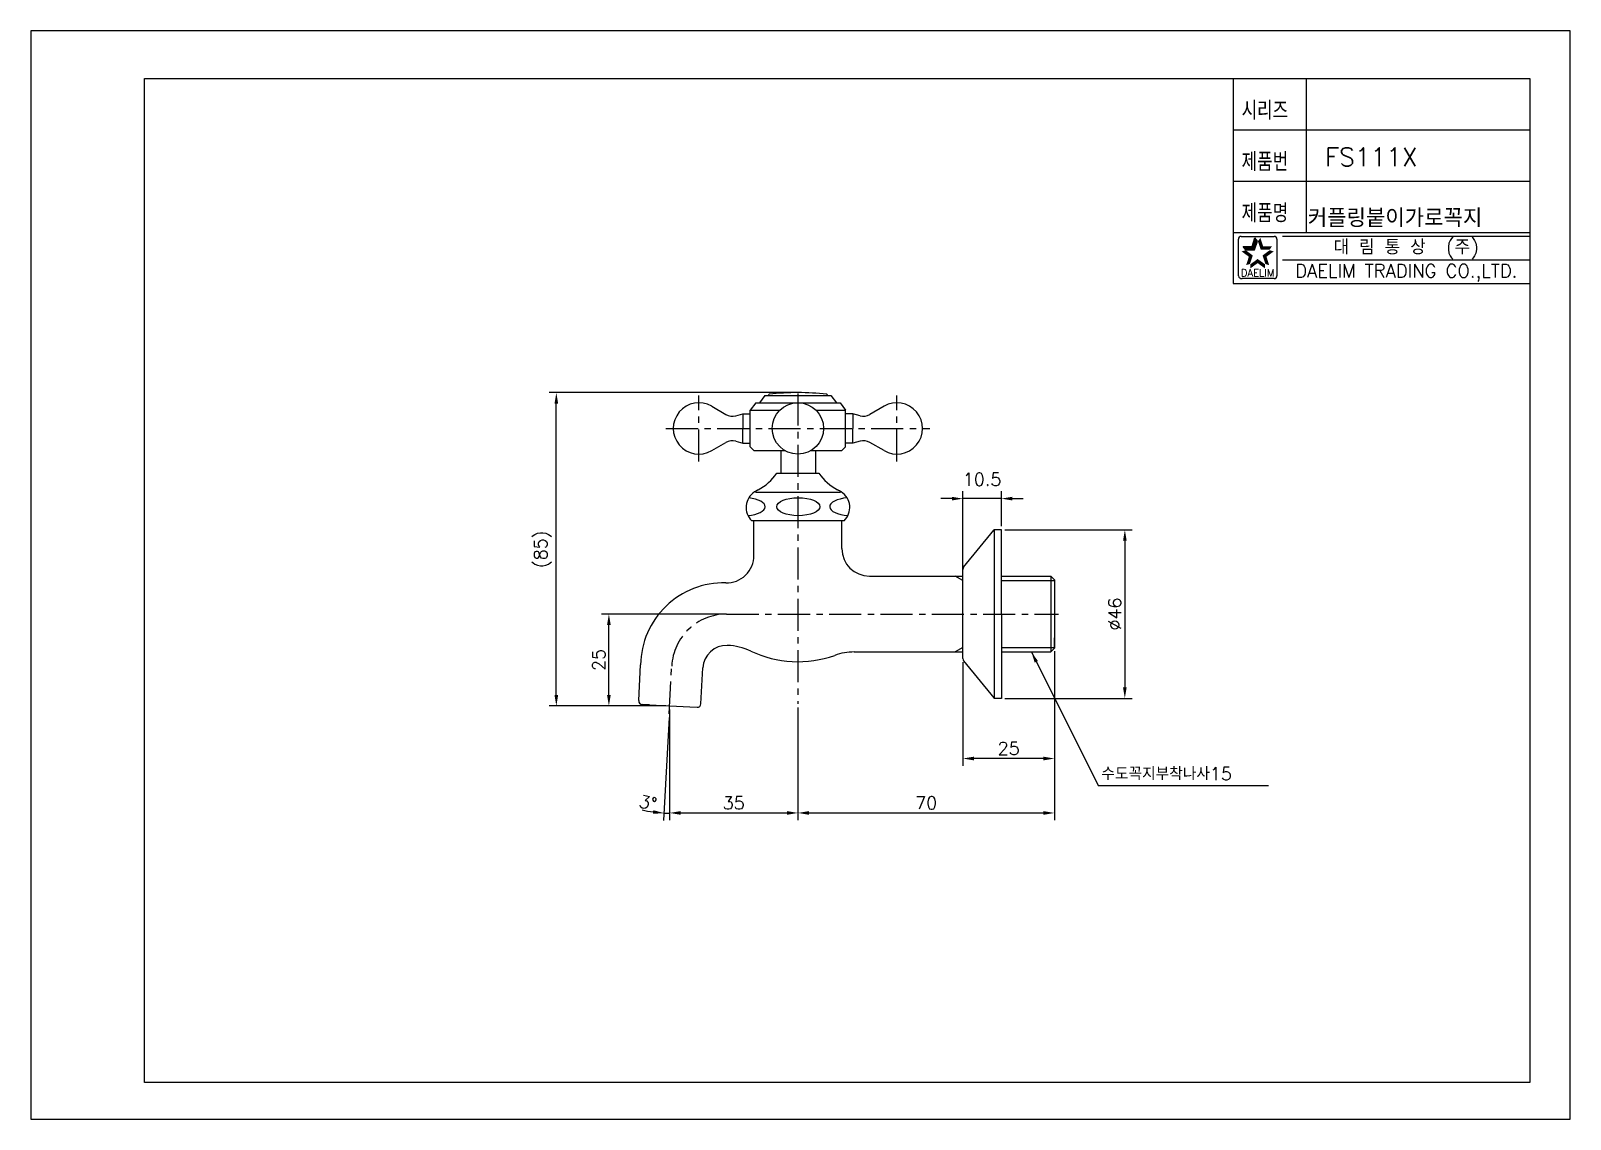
# Model space of a CAD drawing. Extents: x 6624 to 7044, y -9 to 288.
import ezdxf
from ezdxf.enums import TextEntityAlignment as Align

# ---------------------------------------------------------------- set-up
doc = ezdxf.new("R2010")
doc.units = 0
doc.header["$LTSCALE"] = 7
doc.header["$MEASUREMENT"] = 0
doc.linetypes.add('CENTER', pattern=[2, 1.25, -0.25, 0.25, -0.25])
doc.layers.get('0').update_dxf_attribs({"color": 2, "linetype": 'CONTINUOUS'})
for name, color, linetype in [('CL', 1, 'CENTER'), ('D', 2, 'CONTINUOUS'), ('DIM', 2, 'CONTINUOUS'), ('DWG', 7, 'CONTINUOUS'), ('TXT', 4, 'CONTINUOUS')]:
    doc.layers.add(name, color=color, linetype=linetype)
doc.styles.add('GHS', font='ROMANS', dxfattribs={"bigfont": 'GHS'})
doc.styles.add('ROMANS', font='romans')
doc.dimstyles.get("Standard").update_dxf_attribs({"dimtxt": 0.18, "dimasz": 0.18, "dimexe": 0.18, "dimexo": 0.0625, "dimgap": 0.09, "dimtad": 0, "dimtih": 1, "dimtoh": 1, "dimdec": 4, "dimzin": 0, "dimdsep": 46, "dimtxsty": 'Standard', "dimcen": 0.09, "dimadec": 0, "dimazin": 0, "dimtfac": 1, "dimtdec": 4, "dimtofl": 0, "dimtmove": 0, "dimatfit": 3, "dimfxl": 0, "dimtolj": 1, "dimtzin": 0, "dimarcsym": 0})

# ---------------------------------------------------------------- blocks, each defined once
blk = doc.blocks.new('BORDER')
for p, q in [((1, 1), (0, 1)), ((0, 1), (0, 0)), ((1, 0), (1, 1)), ((0, 0), (1, 0))]:
    blk.add_line(p, q)

msp = doc.modelspace()

# ---------------------------------------------------------------- linework, layer by layer
at = {"color": 7}
for p, q in [((6951.57, 275.22), (6951.57, 219.22)), ((6971.57, 275.22), (6971.57, 233.22)), ((6951.57, 261.22), (7032.57, 261.22)), ((6951.57, 247.22), (7032.57, 247.22)), ((6951.57, 233.22), (7032.57, 233.22)), ((6951.57, 219.22), (7032.57, 219.22))]:
    msp.add_line(p, q, dxfattribs=at)
at = {"color": 2, "linetype": 'Continuous'}
for p, q in [((6953.04, 221.35), (6953.04, 231.35)), ((6953.79, 232.1), (6962.79, 232.1)), ((6963.54, 231.35), (6963.54, 221.35)), ((6965.07, 232.22), (7032.57, 232.22)), ((6965.07, 225.72), (7032.57, 225.72)), ((6962.79, 220.6), (6954.04, 220.6))]:
    msp.add_line(p, q, dxfattribs=at)
at = {"color": 2}
for p, q in [((6956.81, 229.4), (6957.55, 231.71)), ((6958.22, 230.79), (6957.55, 231.71)), ((6955.05, 228.49), (6954.38, 229.4)), ((6954.38, 229.4), (6956.81, 229.4)), ((6955.05, 228.49), (6957.47, 228.49)), ((6957.47, 228.49), (6958.22, 230.79))]:
    msp.add_line(p, q, dxfattribs=at)
for p, q in [((6831.86, 189.49), (6764.95, 189.49)), ((6766.95, 107.01), (6766.95, 186.49)), ((6874.86, 160.56), (6871.86, 160.56)), ((6877.86, 140.41), (6877.86, 162.56)), ((6888.36, 160.56), (6877.86, 160.56)), ((6888.36, 153.06), (6888.36, 162.56)), ((6891.36, 160.56), (6894.36, 160.56)), ((6889.36, 152.06), (6924.06, 152.06)), ((6922.06, 149.06), (6922.06, 109.06)), ((6812.41, 129.06), (6779.29, 129.06)), ((6781.29, 107.01), (6781.29, 126.06)), ((6902.86, 118.91), (6902.86, 72.79)), ((6902.86, 118.91), (6902.86, 87.64)), ((6877.86, 115.91), (6877.86, 87.64)), ((6889.36, 106.06), (6924.06, 106.06)), ((6796.86, 104.01), (6764.95, 104.01)), ((6796.86, 104.01), (6779.29, 104.01)), ((6797.7, 100.88), (6796.22, 72.74)), ((6797.86, 103.01), (6797.86, 72.79)), ((6832.86, 103.57), (6832.86, 72.79)), ((6832.86, 103.57), (6832.86, 72.79)), ((6899.86, 89.64), (6880.86, 89.64)), ((6800.86, 74.79), (6829.86, 74.79)), ((6835.86, 74.79), (6899.86, 74.79))]:
    msp.add_line(p, q)
at = {"color": 2, "linetype": 'Continuous'}
for centre, radius, start, end in [((6953.79, 231.35), 0.75, 90, 180), ((6962.79, 231.35), 0.75, 0, 90), ((6953.92, 221.48), 0.884, 188.1301, 278.1301), ((6962.79, 221.35), 0.75, 270, 0)]:
    msp.add_arc(centre, radius, start, end, dxfattribs=at)
for start, end in [(255.264, 261.132), (267, 270)]:
    msp.add_arc((6797.86, 104.01), 29.31, start, end)
at = {"color": 2}
for points in [[(6956.81, 229.4), (6957.47, 228.49), (6957.55, 231.71), (6958.22, 230.79)], [(6959.03, 231.71), (6958.37, 230.79), (6959.78, 229.4), (6959.12, 228.49)], [(6955.89, 226.57), (6956.96, 226.92), (6953.92, 228), (6955, 228.35)], [(6954.38, 229.4), (6955.05, 228.49), (6956.81, 229.4), (6957.47, 228.49)], [(6955.14, 224.26), (6956.21, 224.61), (6955.89, 226.57), (6956.96, 226.92)], [(6959.78, 229.4), (6959.12, 228.49), (6962.21, 229.4), (6961.54, 228.49)], [(6962.66, 228), (6961.59, 228.35), (6960.7, 226.57), (6959.63, 226.92)], [(6960.7, 226.57), (6959.63, 226.92), (6961.45, 224.26), (6960.38, 224.61)], [(6958.29, 224.82), (6958.29, 225.95), (6956.33, 223.4), (6956.33, 224.53)], [(6960.26, 223.4), (6960.26, 224.53), (6958.29, 224.82), (6958.29, 225.95)]]:
    msp.add_solid(points, dxfattribs=at)
for points in [[(6766.45, 186.49), (6767.45, 186.49), (6766.95, 189.49)], [(6874.86, 161.06), (6874.86, 160.06), (6877.86, 160.56)], [(6891.36, 161.06), (6891.36, 160.06), (6888.36, 160.56)], [(6921.56, 149.06), (6922.56, 149.06), (6922.06, 152.06)], [(6780.79, 126.06), (6781.79, 126.06), (6781.29, 129.06)], [(6766.45, 107.01), (6767.45, 107.01), (6766.95, 104.01)], [(6780.79, 107.01), (6781.79, 107.01), (6781.29, 104.01)], [(6921.56, 109.06), (6922.56, 109.06), (6922.06, 106.06)], [(6880.86, 90.14), (6880.86, 89.14), (6877.86, 89.64)], [(6899.86, 90.14), (6899.86, 89.14), (6902.86, 89.64)], [(6793.39, 75.55), (6793.29, 74.55), (6796.33, 74.74)], [(6800.86, 75.29), (6800.86, 74.29), (6797.86, 74.79)], [(6829.86, 75.29), (6829.86, 74.29), (6832.86, 74.79)], [(6835.86, 75.29), (6835.86, 74.29), (6832.86, 74.79)], [(6899.86, 75.29), (6899.86, 74.29), (6902.86, 74.79)]]:
    msp.add_solid(points)
at = {"layer": 'CL'}
for p, q in [((6832.86, 189.25), (6832.86, 104.57)), ((6805.86, 170.71), (6805.86, 188.71)), ((6859.86, 170.71), (6859.86, 188.71)), ((6796.86, 179.71), (6868.86, 179.71)), ((6813.41, 129.06), (6903.96, 129.06)), ((6797.75, 101.88), (6798.43, 114.84))]:
    msp.add_line(p, q, dxfattribs=at)
msp.add_arc((6813.41, 114.06), 15, 90, 177, dxfattribs=at)
at = {"layer": 'D', "color": 7}
for p, q in [((6809.36, 185.77), (6813.24, 183.53)), ((6821.36, 186.71), (6819.86, 184.71)), ((6821.36, 186.71), (6844.36, 186.71)), ((6823.86, 188.71), (6822.36, 186.71)), ((6823.86, 188.71), (6841.86, 188.71)), ((6840.86, 188.88), (6840.86, 188.71)), ((6841.86, 188.71), (6843.36, 186.71)), ((6844.36, 186.71), (6845.86, 184.71)), ((6856.36, 185.77), (6852.48, 183.53)), ((6815.89, 183.18), (6817.86, 183.71)), ((6817.86, 183.71), (6819.86, 183.71)), ((6817.86, 183.71), (6817.86, 179.71)), ((6819.86, 184.71), (6827.96, 184.71)), ((6819.86, 174.71), (6819.86, 184.71)), ((6837.76, 184.71), (6845.86, 184.71)), ((6845.86, 174.71), (6845.86, 184.71)), ((6847.86, 183.71), (6845.86, 183.71)), ((6847.86, 183.71), (6847.86, 179.71)), ((6849.82, 183.18), (6847.86, 183.71)), ((6817.86, 175.71), (6817.86, 179.71)), ((6847.86, 175.71), (6847.86, 179.71)), ((6809.36, 173.65), (6813.24, 175.89)), ((6815.89, 176.24), (6817.86, 175.71)), ((6817.86, 175.71), (6819.86, 175.71)), ((6820.86, 173.71), (6819.86, 174.71)), ((6820.86, 173.71), (6829.25, 173.71)), ((6836.46, 173.71), (6844.86, 173.71)), ((6844.86, 173.71), (6845.86, 174.71)), ((6847.86, 175.71), (6845.86, 175.71)), ((6849.82, 176.24), (6847.86, 175.71)), ((6856.36, 173.65), (6852.48, 175.89))]:
    msp.add_line(p, q, dxfattribs=at)
at = {"layer": 'D'}
for p, q in [((6877.86, 138.21), (6875.78, 139.41)), ((6888.36, 138.21), (6902.86, 138.21)), ((6877.86, 119.91), (6875.78, 118.71)), ((6888.36, 119.91), (6902.86, 119.91))]:
    msp.add_line(p, q, dxfattribs=at)
at = {"layer": 'D', "color": 7}
msp.add_circle((6832.86, 179.71), 7, dxfattribs=at)
for centre, radius, start, end in [((6825.01, 188.88), 0.15, 96.6933, 180), ((6832.86, 121.99), 67.5, 83.3067, 96.6933), ((6840.71, 188.88), 0.15, 0, 83.3067), ((6805.86, 179.71), 7, 60, 300), ((6859.86, 179.71), 7, 240, 120), ((6814.99, 186.56), 3.5, 240, 285), ((6850.73, 186.56), 3.5, 255, 300), ((6814.99, 172.86), 3.5, 75, 120), ((6850.73, 172.86), 3.5, 60, 105), ((6823.71, 158.14), 5, 122.2333, 226.3699), ((6828.83, 150.02), 14.6, 117.832, 122.2333), ((6836.89, 150.02), 14.6, 57.7667, 62.168), ((6842.01, 158.14), 5, 313.6301, 57.7667)]:
    msp.add_arc(centre, radius, start, end, dxfattribs=at)
at = {"layer": 'DWG'}
for p, q in [((6828.17, 173.71), (6828.17, 167.53)), ((6837.67, 173.71), (6837.67, 167.53)), ((6827.11, 167.53), (6838.61, 167.53)), ((6821.28, 162.32), (6844.44, 162.32)), ((6845.46, 154.53), (6820.26, 154.53)), ((6820.86, 145.04), (6820.86, 154.53)), ((6844.86, 146.91), (6844.86, 154.53)), ((6878.08, 141.83), (6886.27, 151.95)), ((6886.37, 152.03), (6886.37, 106.09)), ((6888.36, 152.06), (6886.5, 152.06)), ((6888.36, 129.06), (6888.36, 152.06)), ((6852.36, 139.41), (6877.86, 139.41)), ((6877.86, 116.91), (6877.86, 141.21)), ((6888.36, 139.41), (6901.86, 139.41)), ((6901.86, 139.41), (6901.86, 118.71)), ((6901.86, 139.41), (6902.86, 138.41)), ((6902.86, 138.41), (6902.86, 135.56)), ((6902.86, 135.56), (6902.86, 119.71)), ((6888.36, 129.06), (6888.36, 106.06)), ((6902.86, 119.71), (6902.86, 122.56)), ((6848.25, 118.71), (6877.86, 118.71)), ((6888.36, 118.71), (6901.86, 118.71)), ((6901.86, 118.71), (6902.86, 119.71)), ((6789.42, 105.45), (6789.94, 115.24)), ((6806.4, 104.56), (6806.91, 114.35)), ((6878.08, 116.28), (6886.27, 106.17)), ((6888.36, 106.06), (6886.5, 106.06)), ((6792.37, 104.29), (6790.37, 104.4)), ((6792.37, 104.29), (6803.35, 103.72)), ((6803.35, 103.72), (6805.35, 103.61))]:
    msp.add_line(p, q, dxfattribs=at)
at = {"layer": 'DWG', "color": 7}
for centre, start, end in [((6815.48, 175.32), 297.832, 326.1902), ((6850.24, 175.32), 213.8098, 242.168)]:
    msp.add_arc(centre, 14, start, end, dxfattribs=at)
at = {"layer": 'DWG'}
for centre, radius, start, end in [((6886.5, 151.76), 0.3, 90, 141.009), ((6813.36, 145.04), 7.5, 268.5455, 0), ((6852.36, 146.91), 7.5, 180, 270), ((6878.86, 141.21), 1, 141.009, 180), ((6812.59, 114.89), 22.66, 88.5455, 179.1339), ((6813.4, 114.01), 6.5, 88.2691, 177), ((6813.12, 104.51), 16, 64.5845, 88.2691), ((6832.86, 146.06), 30, 244.5845, 289.5429), ((6848.25, 102.71), 16, 90, 109.5429), ((6878.86, 116.91), 1, 180, 218.991), ((6790.42, 105.4), 1, 177, 267), ((6886.5, 106.36), 0.3, 218.991, 270), ((6805.4, 104.61), 1, 267, 357)]:
    msp.add_arc(centre, radius, start, end, dxfattribs=at)
at = {"layer": 'DWG', "color": 7}
for centre, start_param, end_param in [((6818.04, 158.36), 1.77077, 4.474542), ((6847.43, 158.36), -1.372649, 1.410943)]:
    msp.add_ellipse(centre, major_axis=(-5.89, 0), ratio=0.416553, start_param=start_param, end_param=end_param, dxfattribs=at)
msp.add_ellipse((6832.96, 158.36), major_axis=(-5.89, 0), ratio=0.416553, dxfattribs=at)
at = {"layer": 'TXT'}
for p, q in [((6654.57, 1.22), (6654.57, 275.22)), ((6654.57, 275.22), (7032.57, 275.22)), ((7032.57, 275.22), (7032.57, 1.22)), ((7032.57, 1.22), (6654.57, 1.22))]:
    msp.add_line(p, q, dxfattribs=at)

# ---------------------------------------------------------------- block references
at = {"xscale": 420, "yscale": 297, "zscale": 420}
msp.add_blockref('BORDER', (6623.57, -8.78), dxfattribs=at)

# ---------------------------------------------------------------- texts
at = {"color": 7, "style": 'GHS'}
msp.add_text('FS111X', height=5, dxfattribs=at).set_placement((6989.31, 253.8), align=Align.MIDDLE)
at = {"style": 'GHS'}
msp.add_text('커플링붙이가로꼭지', height=5, dxfattribs=at).set_placement((6971.97, 234.63))
at = {"color": 7, "linetype": 'Continuous'}
for s, height, style, p in [('대 림 통 상  (주)', 4, 'GHS', (6998.83, 228.91)), ('DAELIM TRADING CO.,LTD.', 3.6, 'ROMANS', (6998.83, 222.15))]:
    msp.add_text(s, height=height, dxfattribs=dict(at, style=style)).set_placement(p, align=Align.MIDDLE)
at = {"color": 2, "linetype": 'Continuous', "style": 'ROMANS'}
msp.add_text('DAELIM', height=2, dxfattribs=at).set_placement((6958.29, 221.15), align=Align.CENTER)
at = {"char_height": 3.5, "attachment_point": 5, "style": 'GHS'}
for s, insert in [('\\A1;10.5', (6883.11, 165.81)), ('\\A1;25', (6890.36, 92.39)), ('\\A1;35', (6815.36, 77.54)), ('\\A1;70', (6867.86, 77.54))]:
    msp.add_mtext(s, dxfattribs=dict(at, insert=insert))
for s, insert, rotation in [('\\A1;(85)', (6763.28, 146.75), 90), ('\\A1;%%C46', (6919.31, 129.06), 90), ('\\A1;25', (6778.54, 116.53), 90), ('\\A1;3%%D', (6791.96, 77.57), 347.4174)]:
    msp.add_mtext(s, dxfattribs=dict(at, insert=insert, rotation=rotation))
at = {"layer": 'D', "style": 'GHS'}
msp.add_text('수도꼭지부착나사15', height=3.5, dxfattribs=at).set_placement((6915.65, 83.75))
at = {"layer": 'DIM', "style": 'GHS', "width": 0.8}
for s, p in [('시리즈', (6953.91, 263.95)), ('제품번', (6953.91, 249.95)), ('제품명', (6953.91, 235.95))]:
    msp.add_text(s, height=5, dxfattribs=at).set_placement(p)

# ---------------------------------------------------------------- leaders
at = {"layer": 'DIM'}
msp.add_leader([(6896.57, 118.71), (6914.76, 82.26), (6961.28, 82.26)], dimstyle='Standard', override={"dimtxt": 3.5, "dimasz": 3, "dimexe": 2, "dimexo": 1, "dimgap": 1, "dimtih": 0, "dimtoh": 0, "dimtxsty": 'GHS', "dimcen": -0.9, "dimtix": 1, "dimtofl": 1, "dimtmove": 2}, dxfattribs=at)

doc.saveas('drawing.dxf')
